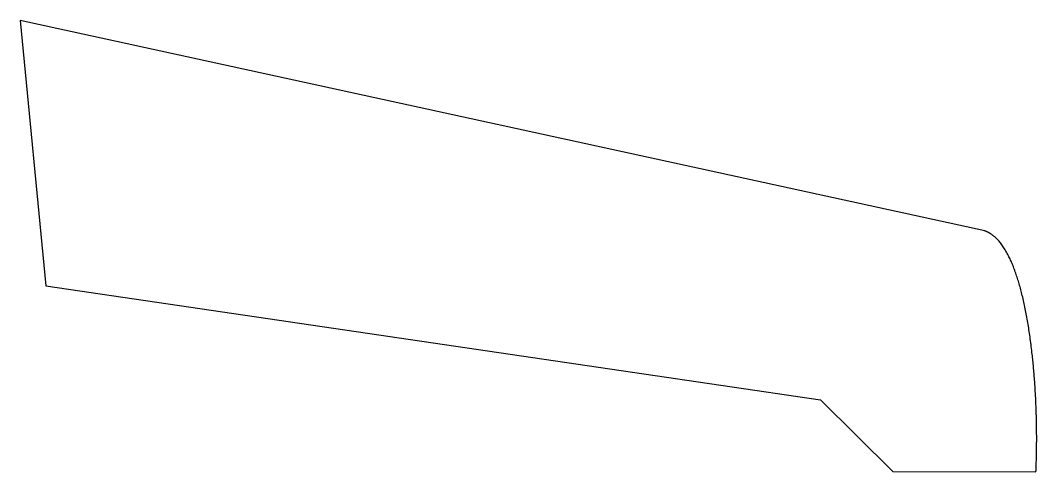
# Model space of a CAD drawing. Header units: millimetres. Extents: x 36 to 234, y 460 to 548.
import ezdxf

# ---------------------------------------------------------------- set-up
doc = ezdxf.new("R2010")
doc.units = ezdxf.units.MM
doc.layers.get('0').update_dxf_attribs({"linetype": 'CONTINUOUS'})

msp = doc.modelspace()

# ---------------------------------------------------------------- linework, layer by layer
for p, q in [((224.23, 506.52), (36.24, 547.55)), ((36.24, 547.55), (41.19, 495.85)), ((41.19, 495.85), (192.2, 473.6)), ((192.2, 473.6), (206.33, 459.64)), ((206.33, 459.64), (234.2, 459.62))]:
    msp.add_line(p, q)
msp.add_open_spline([(234.2, 459.62), (234.25, 460.68), (234.36, 464.01), (234.4, 469.73), (234.08, 477.87), (233.02, 487.89), (230.99, 497.39), (228.7, 502.82), (226.61, 505.32), (225.05, 506.24), (224.23, 506.52)], degree=5, knots=[-0.5471298, -0.5471298, -0.5471298, -0.5471298, -0.5471298, -0.5471298, -0.5, -0.4, -0.3, -0.2, -0.1, 0, 0, 0, 0, 0, 0])

doc.saveas('drawing.dxf')
